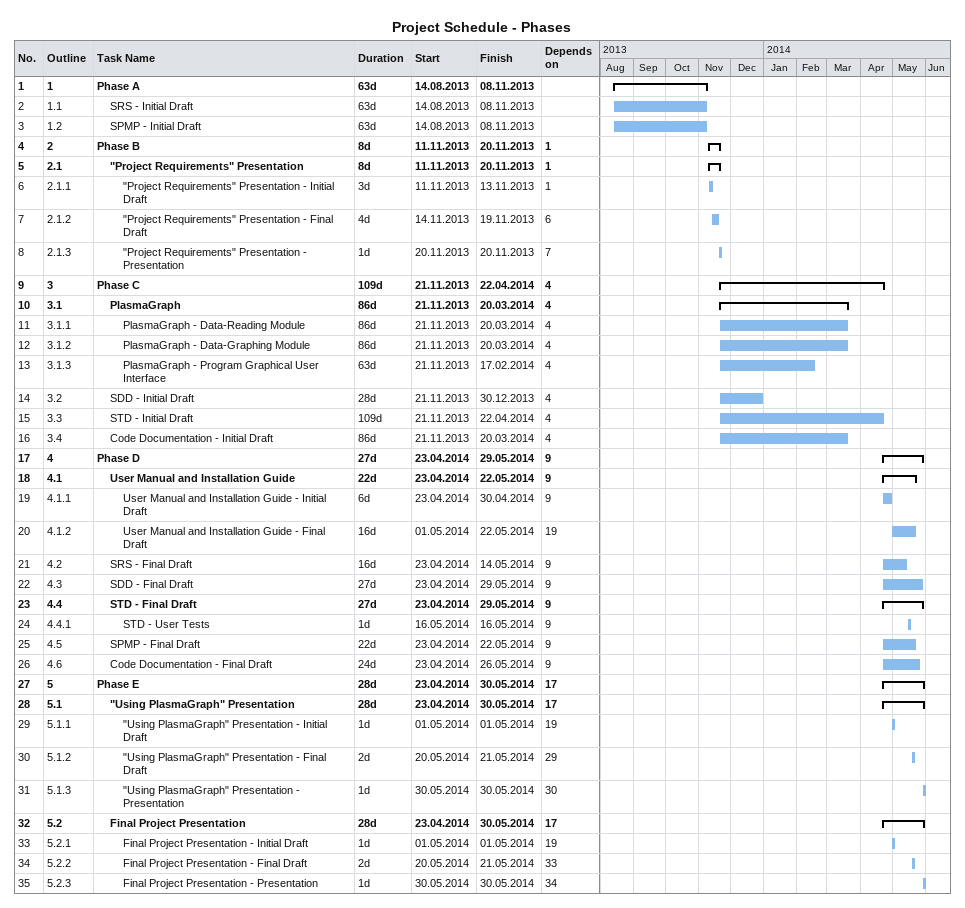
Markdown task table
Project Schedule - Phases

| ID | WBS | Task | Duration | Start | Finish | Predecessors |
|---|---|---|---|---|---|---|
| 1 | 1 | **Phase A** | 63d | 2013-08-14 | 2013-11-08 |  |
| 2 | 1.1 | SRS - Initial Draft | 63d | 2013-08-14 | 2013-11-08 |  |
| 3 | 1.2 | SPMP - Initial Draft | 63d | 2013-08-14 | 2013-11-08 |  |
| 4 | 2 | **Phase B** | 8d | 2013-11-11 | 2013-11-20 | 1 |
| 5 | 2.1 | **"Project Requirements" Presentation** | 8d | 2013-11-11 | 2013-11-20 | 1 |
| 6 | 2.1.1 | "Project Requirements" Presentation - Initial Draft | 3d | 2013-11-11 | 2013-11-13 | 1 |
| 7 | 2.1.2 | "Project Requirements" Presentation - Final Draft | 4d | 2013-11-14 | 2013-11-19 | 6 |
| 8 | 2.1.3 | "Project Requirements" Presentation - Presentation | 1d | 2013-11-20 | 2013-11-20 | 7 |
| 9 | 3 | **Phase C** | 109d | 2013-11-21 | 2014-04-22 | 4 |
| 10 | 3.1 | **PlasmaGraph** | 86d | 2013-11-21 | 2014-03-20 | 4 |
| 11 | 3.1.1 | PlasmaGraph - Data-Reading Module | 86d | 2013-11-21 | 2014-03-20 | 4 |
| 12 | 3.1.2 | PlasmaGraph - Data-Graphing Module | 86d | 2013-11-21 | 2014-03-20 | 4 |
| 13 | 3.1.3 | PlasmaGraph - Program Graphical User Interface | 63d | 2013-11-21 | 2014-02-17 | 4 |
| 14 | 3.2 | SDD - Initial Draft | 28d | 2013-11-21 | 2013-12-30 | 4 |
| 15 | 3.3 | STD - Initial Draft | 109d | 2013-11-21 | 2014-04-22 | 4 |
| 16 | 3.4 | Code Documentation - Initial Draft | 86d | 2013-11-21 | 2014-03-20 | 4 |
| 17 | 4 | **Phase D** | 27d | 2014-04-23 | 2014-05-29 | 9 |
| 18 | 4.1 | **User Manual and Installation Guide** | 22d | 2014-04-23 | 2014-05-22 | 9 |
| 19 | 4.1.1 | User Manual and Installation Guide - Initial Draft | 6d | 2014-04-23 | 2014-04-30 | 9 |
| 20 | 4.1.2 | User Manual and Installation Guide - Final Draft | 16d | 2014-05-01 | 2014-05-22 | 19 |
| 21 | 4.2 | SRS - Final Draft | 16d | 2014-04-23 | 2014-05-14 | 9 |
| 22 | 4.3 | SDD - Final Draft | 27d | 2014-04-23 | 2014-05-29 | 9 |
| 23 | 4.4 | **STD - Final Draft** | 27d | 2014-04-23 | 2014-05-29 | 9 |
| 24 | 4.4.1 | STD - User Tests | 1d | 2014-05-16 | 2014-05-16 | 9 |
| 25 | 4.5 | SPMP - Final Draft | 22d | 2014-04-23 | 2014-05-22 | 9 |
| 26 | 4.6 | Code Documentation - Final Draft | 24d | 2014-04-23 | 2014-05-26 | 9 |
| 27 | 5 | **Phase E** | 28d | 2014-04-23 | 2014-05-30 | 17 |
| 28 | 5.1 | **"Using PlasmaGraph" Presentation** | 28d | 2014-04-23 | 2014-05-30 | 17 |
| 29 | 5.1.1 | "Using PlasmaGraph" Presentation - Initial Draft | 1d | 2014-05-01 | 2014-05-01 | 19 |
| 30 | 5.1.2 | "Using PlasmaGraph" Presentation - Final Draft | 2d | 2014-05-20 | 2014-05-21 | 29 |
| 31 | 5.1.3 | "Using PlasmaGraph" Presentation - Presentation | 1d | 2014-05-30 | 2014-05-30 | 30 |
| 32 | 5.2 | **Final Project Presentation** | 28d | 2014-04-23 | 2014-05-30 | 17 |
| 33 | 5.2.1 | Final Project Presentation - Initial Draft | 1d | 2014-05-01 | 2014-05-01 | 19 |
| 34 | 5.2.2 | Final Project Presentation - Final Draft | 2d | 2014-05-20 | 2014-05-21 | 33 |
| 35 | 5.2.3 | Final Project Presentation - Presentation | 1d | 2014-05-30 | 2014-05-30 | 34 |
